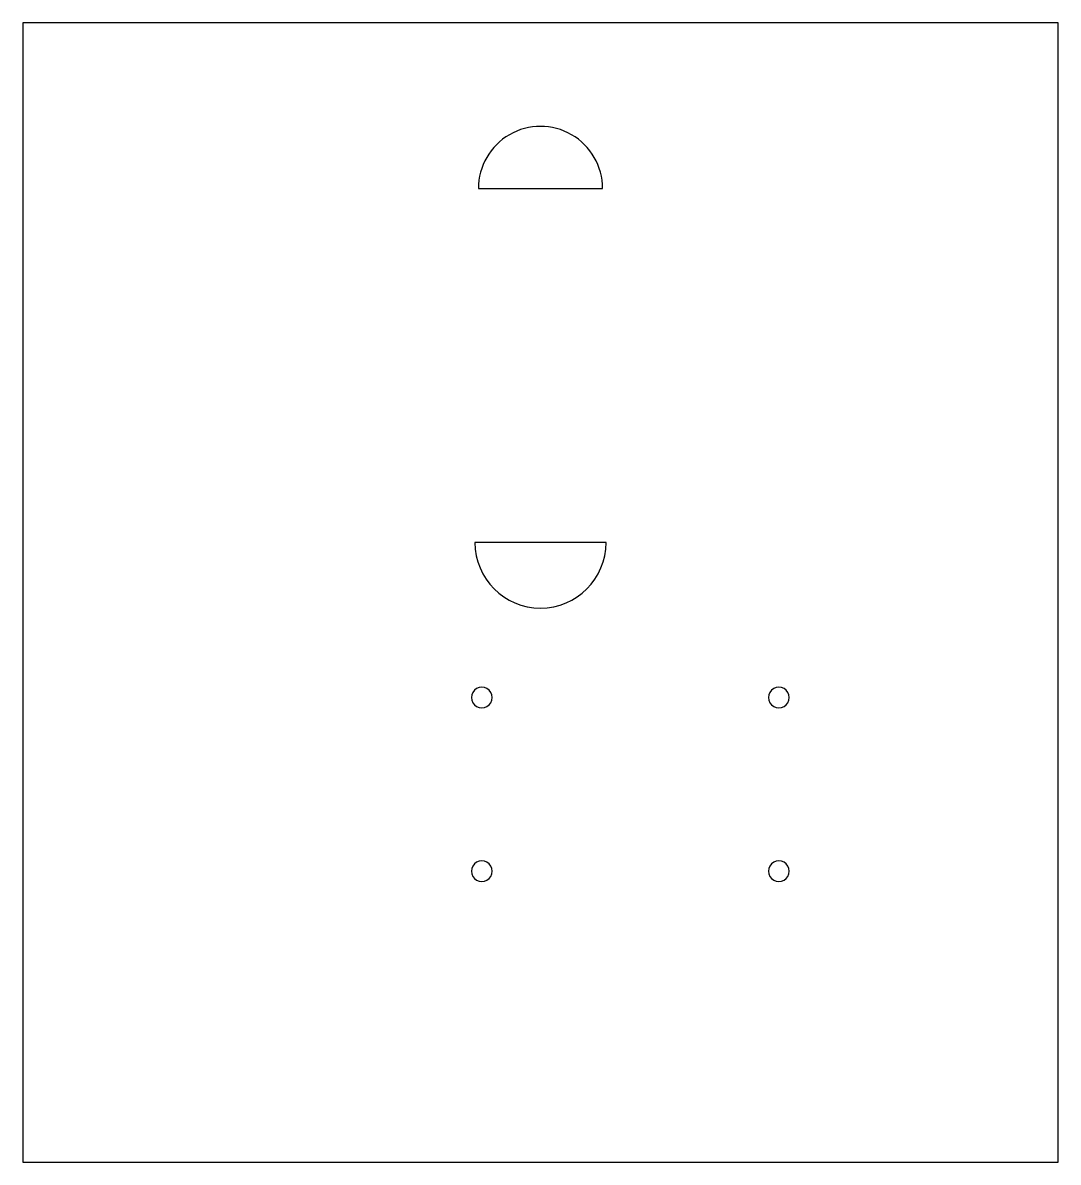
# Model space of a CAD drawing. Extents: x 16 to 266, y 9 to 284.
import ezdxf

# ---------------------------------------------------------------- set-up
doc = ezdxf.new("R2010")
doc.units = 0
doc.layers.get('0').update_dxf_attribs({"linetype": 'CONTINUOUS'})

msp = doc.modelspace()

# ---------------------------------------------------------------- linework, layer by layer
at = {"color": 1}
for points in [[(16.364998, 283.783594), (16.364998, 8.783607), (266.365011, 8.783607), (266.365011, 283.783594)], [(129.682544, 120.930306)], [(201.437544, 120.930306)], [(129.682544, 79.020306)], [(201.437544, 79.020306)]]:
    msp.add_lwpolyline(points, close=True, dxfattribs=at)
for points in [[(126.364997, 243.783595), (156.364998, 243.783595)], [(157.210675, 158.363593), (125.51932, 158.363593)]]:
    msp.add_lwpolyline(points, dxfattribs=at)
for points in [[(148.864998, 256.773976), (144.223982, 259.453468), (138.506014, 259.453468), (133.864998, 256.773976)], [(133.864998, 256.773976), (129.223982, 254.094484), (126.364998, 249.142579), (126.364998, 243.783595)], [(156.364998, 243.783595), (156.364998, 249.142579), (153.506014, 254.094484), (148.864998, 256.773976)], [(125.51932, 158.363593), (125.521581, 149.613866), (132.615271, 142.52201), (141.364998, 142.52201)], [(141.364998, 142.52201), (150.114725, 142.52201), (157.208414, 149.613866), (157.210675, 158.363593)], [(125.932544, 123.09537), (125.159041, 122.648788), (124.682544, 121.82347), (124.682544, 120.930306)], [(128.432544, 123.09537), (127.659041, 123.541952), (126.706047, 123.541952), (125.932544, 123.09537)], [(129.682544, 120.930306), (129.682544, 121.82347), (129.206047, 122.648788), (128.432544, 123.09537)], [(197.687544, 123.09537), (196.914041, 122.648788), (196.437544, 121.82347), (196.437544, 120.930306)], [(200.187544, 123.09537), (199.414041, 123.541952), (198.461047, 123.541952), (197.687544, 123.09537)], [(201.437544, 120.930306), (201.437544, 121.82347), (200.961047, 122.648788), (200.187544, 123.09537)], [(124.682544, 120.930306), (124.682544, 120.037142), (125.159041, 119.211825), (125.932544, 118.765243)], [(125.932544, 118.765243), (126.706047, 118.318661), (127.659041, 118.318661), (128.432544, 118.765243)], [(128.432544, 118.765243), (129.206047, 119.211825), (129.682544, 120.037142), (129.682544, 120.930306)], [(196.437544, 120.930306), (196.437544, 120.037142), (196.914041, 119.211825), (197.687544, 118.765243)], [(197.687544, 118.765243), (198.461047, 118.318661), (199.414041, 118.318661), (200.187544, 118.765243)], [(200.187544, 118.765243), (200.961047, 119.211825), (201.437544, 120.037142), (201.437544, 120.930306)], [(125.932544, 81.18537), (125.159041, 80.738788), (124.682544, 79.91347), (124.682544, 79.020306)], [(128.432544, 81.18537), (127.659041, 81.631952), (126.706047, 81.631952), (125.932544, 81.18537)], [(129.682544, 79.020306), (129.682544, 79.91347), (129.206047, 80.738788), (128.432544, 81.18537)], [(197.687544, 81.18537), (196.914041, 80.738788), (196.437544, 79.91347), (196.437544, 79.020306)], [(200.187544, 81.18537), (199.414041, 81.631952), (198.461047, 81.631952), (197.687544, 81.18537)], [(201.437544, 79.020306), (201.437544, 79.91347), (200.961047, 80.738788), (200.187544, 81.18537)], [(124.682544, 79.020306), (124.682544, 78.127142), (125.159041, 77.301825), (125.932544, 76.855243)], [(128.432544, 76.855243), (129.206047, 77.301825), (129.682544, 78.127142), (129.682544, 79.020306)], [(196.437544, 79.020306), (196.437544, 78.127142), (196.914041, 77.301825), (197.687544, 76.855243)], [(200.187544, 76.855243), (200.961047, 77.301825), (201.437544, 78.127142), (201.437544, 79.020306)], [(125.932544, 76.855243), (126.706047, 76.408661), (127.659041, 76.408661), (128.432544, 76.855243)], [(197.687544, 76.855243), (198.461047, 76.408661), (199.414041, 76.408661), (200.187544, 76.855243)]]:
    msp.add_open_spline(points, degree=3, dxfattribs=at)

doc.saveas('drawing.dxf')
